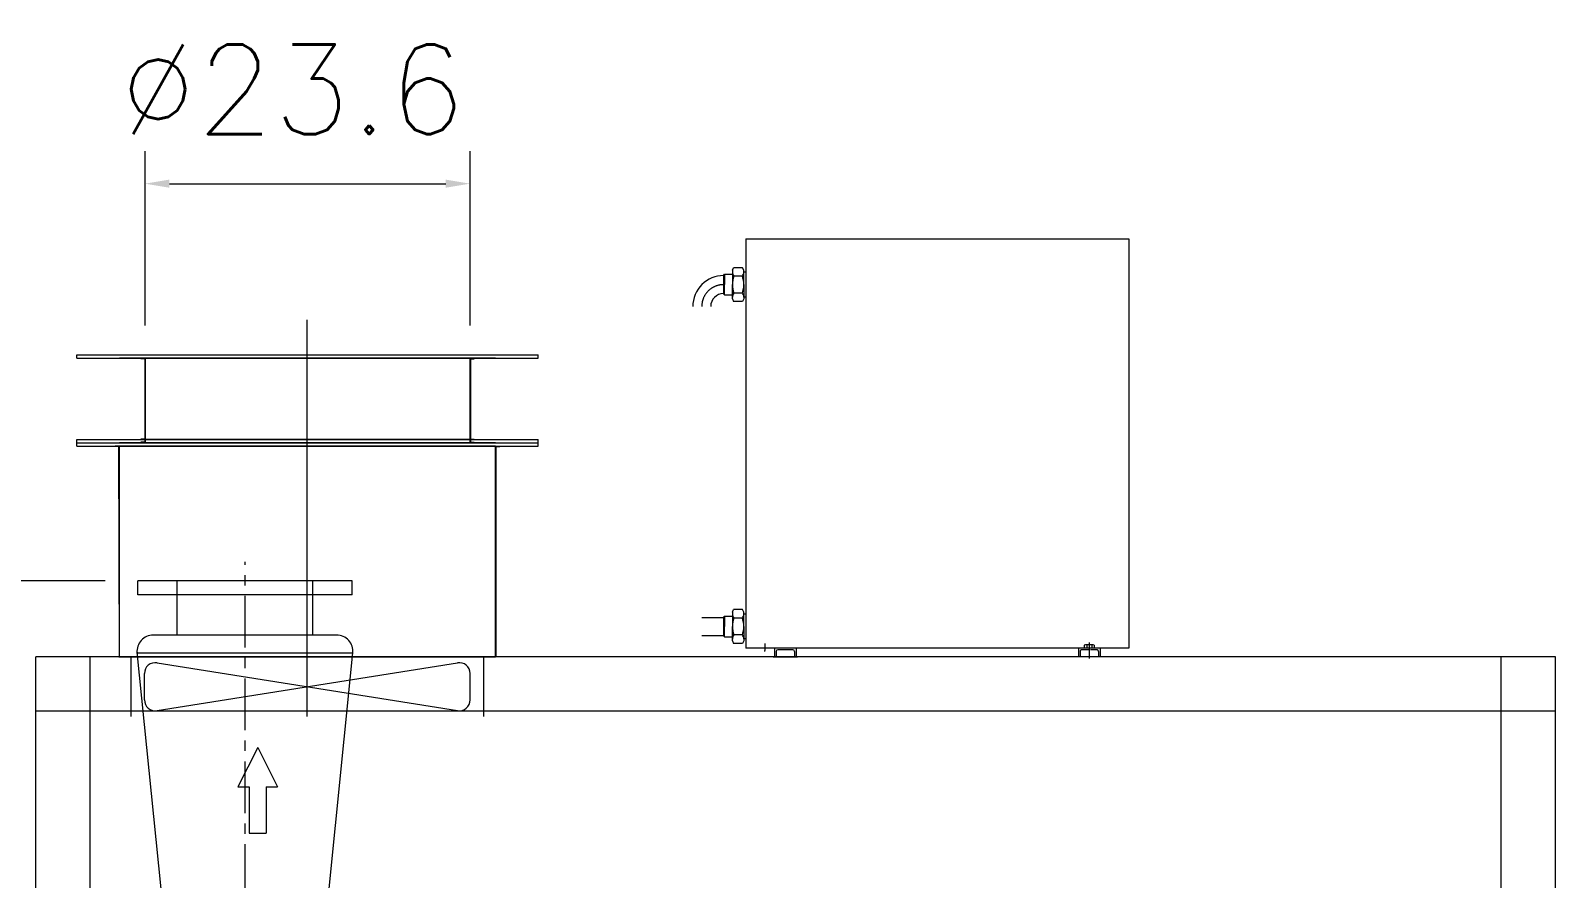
# Model space of a CAD drawing. Header units: inches. Extents: x 76 to 22091, y 292 to 17065.
# Drawn here: x 10797 to 13607, y 12822 to 14384 of the extents above; entities that cross this region are included whole.
import ezdxf

# ---------------------------------------------------------------- set-up
doc = ezdxf.new("R2010")
doc.units = ezdxf.units.IN
doc.header["$MEASUREMENT"] = 0
for name, pattern in [('ACAD_ISO02W100', [15, 12, -3]), ('CENTER', [50.8, 31.75, -6.35, 6.35, -6.35]), ('EB_DASH', [6, 3, -3])]:
    doc.linetypes.add(name, pattern=pattern)
doc.layers.get('Defpoints').update_dxf_attribs({"lineweight": 5})
for name, color, linetype, lineweight in [('CAXA0', 7, 'Continuous', 5), ('CAXA1', 5, 'CENTER', 5), ('CAXA2', 6, 'EB_DASH', 5)]:
    doc.layers.add(name, color=color, linetype=linetype, lineweight=lineweight)
doc.styles.add('Roman', font='romans')
doc.styles.get("Standard").update_dxf_attribs({"font": 'arial.ttf'})
doc.dimstyles.new('ISO-25', dxfattribs={"dimscale": 30, "dimtxt": 1.5, "dimasz": 1.5, "dimexe": 2, "dimexo": 2, "dimtad": 1, "dimtih": 1, "dimtoh": 1, "dimdec": 1, "dimlfac": 0.03937, "dimdsep": 46, "dimtxsty": 'Standard', "dimcen": 2.5, "dimclrd": 7, "dimclre": 7, "dimclrt": 7, "dimadec": 0, "dimazin": 0, "dimtfac": 1, "dimtdec": 1, "dimtmove": 0, "dimatfit": 3, "dimfxl": 1, "dimlwd": 5, "dimlwe": 5, "dimarcsym": 0})

# ---------------------------------------------------------------- blocks, each defined once
blk = doc.blocks.new('*D5')
at = {"color": 7, "linetype": 'Continuous', "lineweight": 5, "transparency": 16777216}
for p, q in [((11008.1, 13840.6), (11008.1, 14162.2)), ((11607.1, 13840.6), (11607.1, 14162.2)), ((11053.1, 14102.2), (11562.1, 14102.2))]:
    blk.add_line(p, q, dxfattribs=at)
at = {"color": 7, "transparency": 16777216}
for points in [[(11053.1, 14109.7), (11053.1, 14094.7), (11008.1, 14102.2)], [(11562.1, 14109.7), (11562.1, 14094.7), (11607.1, 14102.2)]]:
    blk.add_solid(points, dxfattribs=at)
at = {"layer": 'Defpoints', "color": 0, "transparency": 16777216}
for p in [(11607.1, 14102.2), (11008.1, 13780.6), (11607.1, 13780.6)]:
    blk.add_point(p, dxfattribs=at)
at = {"color": 7, "lineweight": 5, "transparency": 16777216, "insert": (11279.8, 14276.2), "char_height": 165, "attachment_point": 5, "style": 'Roman'}
blk.add_mtext('%%C23.6', dxfattribs=at)
blk = doc.blocks.new('*D7')
at = {"color": 7, "linetype": 'Continuous', "lineweight": 5, "transparency": 16777216}
for p, q in [((10934.7, 13370.5), (10568.1, 13370.5)), ((10628.1, 13325.5), (10628.1, 12933.6)), ((10628.1, 12415.5), (10628.1, 12807.3)), ((11012.2, 12370.5), (10568.1, 12370.5))]:
    blk.add_line(p, q, dxfattribs=at)
at = {"color": 7, "transparency": 16777216}
for points in [[(10620.6, 13325.5), (10635.6, 13325.5), (10628.1, 13370.5)], [(10620.6, 12415.5), (10635.6, 12415.5), (10628.1, 12370.5)]]:
    blk.add_solid(points, dxfattribs=at)
at = {"layer": 'Defpoints', "color": 0, "transparency": 16777216}
for p in [(10994.7, 13370.5), (10628.1, 12370.5), (11072.2, 12370.5)]:
    blk.add_point(p, dxfattribs=at)
at = {"color": 7, "lineweight": 5, "transparency": 16777216, "insert": (10628.1, 12870.5), "char_height": 88.8, "attachment_point": 5, "style": 'Roman'}
blk.add_mtext('F', dxfattribs=at)

msp = doc.modelspace()

# ---------------------------------------------------------------- linework, layer by layer
at = {"color": 7, "linetype": 'Continuous', "lineweight": 5, "ltscale": 15}
for p, q in [((11307.05, 13120.19), (11307.05, 13851.51)), ((10882.55, 13780.59), (10882.55, 13786.59)), ((10882.55, 13786.59), (11732.55, 13786.59)), ((10882.55, 13780.59), (11732.55, 13780.59)), ((11654.05, 13780.59), (10961.05, 13780.59)), ((11008.55, 13780.59), (11000.55, 13780.59)), ((11000.55, 13779.59), (11000.55, 13780.59)), ((11007.55, 13779.59), (11000.55, 13779.59)), ((11007.55, 13780.59), (11007.55, 13631.59)), ((11607.55, 13780.59), (11007.55, 13780.59)), ((11008.55, 13780.59), (11008.55, 13630.59)), ((11606.55, 13780.59), (11606.55, 13630.59)), ((11606.55, 13780.59), (11614.55, 13780.59)), ((11607.55, 13779.59), (11607.55, 13631.59)), ((11607.55, 13779.59), (11614.55, 13779.59)), ((11614.55, 13779.59), (11614.55, 13780.59)), ((11732.55, 13780.59), (11732.55, 13786.59)), ((11008.55, 13681.59), (11007.55, 13681.59)), ((11008.55, 13675.59), (11007.55, 13675.59)), ((11007.55, 13675.59), (11007.55, 13625.59)), ((11008.55, 13675.59), (11008.55, 13624.59)), ((11606.55, 13681.59), (11607.55, 13681.59)), ((11606.55, 13675.59), (11607.55, 13675.59)), ((11606.55, 13675.59), (11606.55, 13624.59)), ((11607.55, 13675.59), (11607.55, 13625.59)), ((10882.55, 13624.59), (10882.55, 13630.59)), ((10882.55, 13630.59), (11732.55, 13630.59)), ((11007.55, 13631.59), (11000.55, 13631.59)), ((11000.55, 13631.59), (11000.55, 13630.59)), ((11008.55, 13630.59), (11000.55, 13630.59)), ((11606.55, 13630.59), (11008.55, 13630.59)), ((11606.55, 13630.59), (11614.55, 13630.59)), ((11607.55, 13631.59), (11614.55, 13631.59)), ((11614.55, 13631.59), (11614.55, 13630.59)), ((11732.55, 13624.59), (11732.55, 13630.59)), ((10882.55, 13624.59), (11732.55, 13624.59)), ((10882.55, 13618.59), (10882.55, 13624.59)), ((10882.55, 13624.59), (11732.55, 13624.59)), ((10882.55, 13618.59), (11732.55, 13618.59)), ((10961.05, 13618.59), (10953.05, 13618.59)), ((10953.05, 13617.59), (10953.05, 13618.59)), ((10960.05, 13617.59), (10953.05, 13617.59)), ((10961.05, 13230.19), (10960.05, 13617.59)), ((11654.05, 13624.59), (10961.05, 13624.59)), ((10961.05, 13230.19), (10961.05, 13618.59)), ((11654.05, 13618.59), (10961.05, 13618.59)), ((11007.55, 13625.59), (11000.55, 13625.59)), ((11000.55, 13625.59), (11000.55, 13624.59)), ((11008.55, 13624.59), (11000.55, 13624.59)), ((11606.55, 13624.59), (11008.55, 13624.59)), ((11606.55, 13624.59), (11614.55, 13624.59)), ((11607.55, 13625.59), (11614.55, 13625.59)), ((11614.55, 13625.59), (11614.55, 13624.59)), ((11654.05, 13618.59), (11662.05, 13618.59)), ((11654.05, 13618.59), (11662.05, 13618.59)), ((11654.05, 13230.19), (11654.05, 13618.59)), ((11655.05, 13617.59), (11662.05, 13617.59)), ((11655.05, 13617.59), (11662.05, 13617.59)), ((11655.05, 13230.19), (11655.05, 13617.59)), ((11662.05, 13617.59), (11662.05, 13618.59)), ((11662.05, 13617.59), (11662.05, 13618.59)), ((11732.55, 13618.59), (11732.55, 13624.59)), ((10807.05, 12076.18), (10807.05, 13230.19)), ((13607.05, 13230.19), (10807.05, 13230.19)), ((10907.05, 12076.18), (10907.05, 13230.19)), ((10960.05, 13230.19), (11654.05, 13230.19)), ((10982.05, 13230.19), (10982.05, 13120.19)), ((11030.19, 13131.14), (11583.91, 13219.24)), ((11030.19, 13219.24), (11583.91, 13131.14)), ((11632.05, 13230.19), (11632.05, 13120.19)), ((13507.05, 11130.19), (13507.05, 13230.19)), ((13607.05, 11130.19), (13607.05, 13230.19)), ((11007.05, 13150.89), (11007.05, 13199.49)), ((11607.05, 13150.89), (11607.05, 13199.49)), ((13607.05, 13130.19), (10807.05, 13130.19)), ((11215.69, 13063.11), (11179.08, 12990.51)), ((11215.69, 13063.11), (11252.31, 12990.51)), ((11179.08, 12990.51), (11200.27, 12990.51)), ((11200.27, 12990.51), (11200.27, 12905.3)), ((11231.12, 12990.51), (11252.31, 12990.51)), ((11231.12, 12990.51), (11231.12, 12905.3)), ((11200.27, 12905.3), (11231.12, 12905.3))]:
    msp.add_line(p, q, dxfattribs=at)
for centre, start, end in [((11027.05, 13199.49), 80.95922, 180), ((11587.05, 13199.49), 0, 99.04078), ((11027.05, 13150.89), 180, 279.04078), ((11587.05, 13150.89), 260.95922, 0)]:
    msp.add_arc(centre, 20, start, end, dxfattribs=at)
at = {"layer": 'CAXA0', "color": 7, "linetype": 'Continuous', "lineweight": 5}
for p, q in [((12114.96, 14000.5), (12114.96, 13246.19)), ((12114.96, 14000.5), (12820.96, 14000.5)), ((12820.96, 14000.5), (12820.96, 13246.19)), ((12090.46, 13942.69), (12092.64, 13947.37)), ((12090.46, 13942.69), (12090.46, 13916.19)), ((12109.28, 13947.37), (12092.64, 13947.37)), ((12111.46, 13942.69), (12109.28, 13947.37)), ((12114.96, 13939.09), (12111.4, 13939.09)), ((12111.46, 13916.19), (12111.46, 13942.69)), ((12073.96, 13933.19), (12075.96, 13935.19)), ((12073.96, 13933.19), (12075.96, 13935.19)), ((12073.96, 13933.19), (12073.96, 13899.19)), ((12075.96, 13935.19), (12090.46, 13935.19)), ((12075.96, 13935.19), (12075.96, 13916.19)), ((12075.96, 13897.19), (12075.96, 13916.19)), ((12090.46, 13889.69), (12090.46, 13916.19)), ((12108.7, 13931.78), (12093.16, 13931.78)), ((12111.46, 13916.19), (12111.46, 13889.69)), ((12073.96, 13899.19), (12075.96, 13897.19)), ((12075.96, 13897.19), (12090.46, 13897.19)), ((12090.46, 13889.69), (12092.64, 13885.01)), ((12109.28, 13885.01), (12092.64, 13885.01)), ((12108.7, 13900.61), (12093.16, 13900.61)), ((12111.46, 13889.69), (12109.28, 13885.01)), ((12114.96, 13893.29), (12111.4, 13893.29)), ((11389.69, 13370.47), (10994.69, 13370.47)), ((10994.69, 13344.47), (10994.69, 13370.47)), ((11067.19, 13270.47), (11067.19, 13370.47)), ((11317.19, 13270.47), (11317.19, 13370.47)), ((11389.69, 13344.47), (11389.69, 13370.47)), ((11389.69, 13344.47), (10994.69, 13344.47)), ((12033.96, 13302.72), (12073.96, 13302.72)), ((12073.96, 13303.22), (12075.96, 13305.22)), ((12073.96, 13303.22), (12075.96, 13305.22)), ((12073.96, 13303.22), (12073.96, 13269.22)), ((12075.96, 13305.22), (12075.96, 13286.22)), ((12075.96, 13305.19), (12090.46, 13305.19)), ((12090.46, 13312.69), (12092.64, 13317.37)), ((12090.46, 13312.69), (12090.46, 13286.19)), ((12109.28, 13317.37), (12092.64, 13317.37)), ((12108.7, 13301.78), (12093.16, 13301.78)), ((12111.46, 13312.69), (12109.28, 13317.37)), ((12114.96, 13309.09), (12111.4, 13309.09)), ((12111.46, 13286.19), (12111.46, 13312.69)), ((11361.1, 13270.47), (11023.27, 13270.47)), ((12033.96, 13269.72), (12073.96, 13269.72)), ((12073.96, 13269.22), (12075.96, 13267.22)), ((12075.96, 13267.22), (12075.96, 13286.22)), ((12075.96, 13267.19), (12090.46, 13267.19)), ((12090.46, 13259.69), (12090.46, 13286.19)), ((12108.7, 13270.61), (12093.16, 13270.61)), ((12114.96, 13263.29), (12111.4, 13263.29)), ((12111.46, 13286.19), (12111.46, 13259.69)), ((11069.07, 12497.36), (10993.32, 13238.77)), ((10993.44, 13237.36), (11390.94, 13237.36)), ((11316.57, 12497.36), (11390.94, 13237.36)), ((12090.46, 13259.69), (12092.64, 13255.01)), ((12109.28, 13255.01), (12092.64, 13255.01)), ((12111.46, 13259.69), (12109.28, 13255.01)), ((12820.96, 13246.19), (12114.96, 13246.19)), ((12150.45, 13240.23), (12150.45, 13242.23)), ((12150.46, 13242.23), (12150.46, 13254.64)), ((12167.96, 13246.22), (12167.96, 13230.22)), ((12170.96, 13240.22), (12170.96, 13230.22)), ((12201.96, 13243.22), (12173.96, 13243.22)), ((12204.96, 13240.22), (12204.96, 13230.22)), ((12207.96, 13246.22), (12207.96, 13230.22)), ((12727.96, 13246.19), (12727.96, 13230.19)), ((12738.72, 13251.86), (12738.72, 13246.19)), ((12754.89, 13252.59), (12741.03, 13252.59)), ((12743.34, 13251.86), (12743.34, 13246.19)), ((12752.58, 13251.86), (12752.58, 13246.19)), ((12757.2, 13251.86), (12757.2, 13246.19)), ((12767.96, 13246.19), (12767.96, 13230.19)), ((12165.46, 13230.22), (12210.46, 13230.22))]:
    msp.add_line(p, q, dxfattribs=at)
for centre, radius, start, end in [((12103.07, 13939.57), 12.6, 180, 218.2078), ((12098.8, 13939.57), 12.6, 321.7922, 357.80533), ((12074.23, 13876.06), 56.76, 89.9995, 180), ((12136.81, 13916.19), 46.35, 160.34559, 179.99775), ((12136.81, 13916.19), 46.35, 180, 199.65217), ((12065.05, 13916.19), 46.35, 0, 19.65217), ((12065.05, 13916.19), 46.35, 340.34559, 359.99775), ((12073.96, 13876.06), 23.5, 89.99878, 180), ((12103.07, 13892.81), 12.6, 141.7922, 180), ((12098.8, 13892.81), 12.6, 2.19467, 38.2078), ((12103.07, 13309.57), 12.6, 180, 218.2078), ((12136.81, 13286.19), 46.35, 160.34559, 179.99775), ((12098.8, 13309.57), 12.6, 321.7922, 357.80533), ((12065.05, 13286.19), 46.35, 0, 19.65217), ((11023.27, 13240.47), 30, 90, 185.94686), ((11361.1, 13240.47), 30, 354.05314, 90), ((12136.81, 13286.19), 46.35, 180, 199.65217), ((12103.07, 13262.81), 12.6, 141.7922, 180), ((12065.05, 13286.19), 46.35, 340.34559, 359.99775), ((12098.8, 13262.81), 12.6, 2.19467, 38.2078), ((12173.96, 13240.22), 3, 90, 180), ((12201.96, 13240.22), 3, 0, 90), ((12741.03, 13248.57), 4.02, 54.96996, 125.03004), ((12747.96, 13237.59), 15, 72.06607, 107.93393), ((12754.89, 13248.57), 4.02, 54.96996, 125.03004)]:
    msp.add_arc(centre, radius, start, end, dxfattribs=at)
at = {"layer": 'CAXA1', "linetype": 'CENTER', "lineweight": 5, "ltscale": 3}
for p, q in [((11192.51, 11723.25), (11192.51, 13405.35)), ((12747.96, 13256.45), (12747.96, 13227.19))]:
    msp.add_line(p, q, dxfattribs=at)
msp.add_arc((12073.96, 13876.06), 40, 89.39774, 180, dxfattribs=at)
at = {"layer": 'CAXA2', "color": 7, "linetype": 'ACAD_ISO02W100', "lineweight": 5}
for p, q in [((12730.96, 13240.19), (12730.96, 13230.19)), ((12761.96, 13243.19), (12733.96, 13243.19)), ((12764.96, 13240.19), (12764.96, 13230.19))]:
    msp.add_line(p, q, dxfattribs=at)
for centre, start, end in [((12733.96, 13240.19), 90, 180), ((12761.96, 13240.19), 0, 90)]:
    msp.add_arc(centre, 3, start, end, dxfattribs=at)

# ---------------------------------------------------------------- dimensions: what is measured, and where the dimension line sits
at = {"color": 7, "lineweight": 5}
dim = msp.add_linear_dim(base=(11607.05, 14102.21), p1=(11008.05, 13780.59), p2=(11607.05, 13780.59), text='%%C23.6', dimstyle='ISO-25', override={"dimtxt": 5.5, "dimpost": '\\X', "dimtxsty": 'Roman', "dimtmove": 1}, dxfattribs=at)
dim.commit()
dim.dimension.update_dxf_attribs({"geometry": '*D5', "text_midpoint": (11279.83, 14174.95), "dimtype": 160})
dim = msp.add_linear_dim(base=(10628.08, 12370.47), p1=(10994.69, 13370.47), p2=(11072.19, 12370.47), angle=90, text='F', dimstyle='ISO-25', override={"dimtxt": 2.96, "dimpost": '\\X', "dimtxsty": 'Roman', "dimtmove": 0}, dxfattribs=at)
dim.commit()
dim.dimension.update_dxf_attribs({"geometry": '*D7', "text_midpoint": (10628.08, 12870.47)})

doc.saveas('drawing.dxf')
